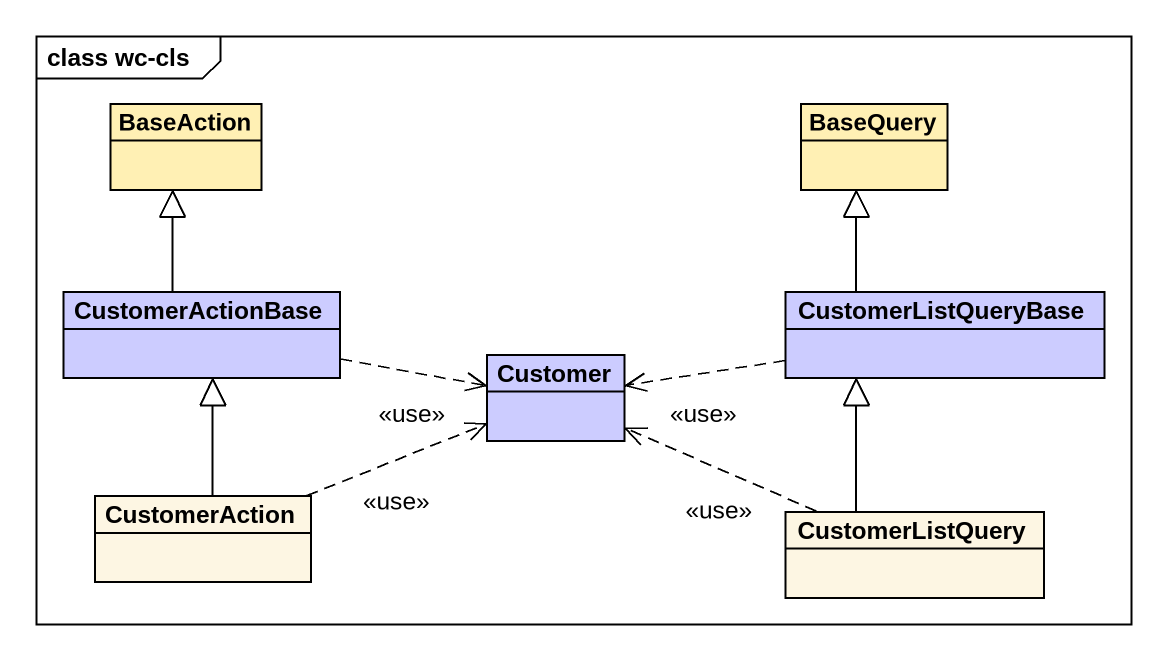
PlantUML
@startuml
mainframe class wc-cls
hide circle
hide empty members
class BaseAction #FFF0B4
class BaseQuery #FFF0B4
class CustomerActionBase #CCCCFF
class CustomerListQueryBase #CCCCFF
class Customer #CCCCFF
class CustomerAction
class CustomerListQuery
CustomerActionBase -up-|> BaseAction
CustomerActionBase .right.> Customer : <<use>>
CustomerListQueryBase -up-|> BaseQuery
CustomerListQueryBase .left.> Customer : <<use>>
CustomerAction -up-|> CustomerActionBase
CustomerAction .right.> Customer : <<use>>
CustomerListQuery -up-|> CustomerListQueryBase
CustomerListQuery .left.> Customer : <<use>>
@enduml
